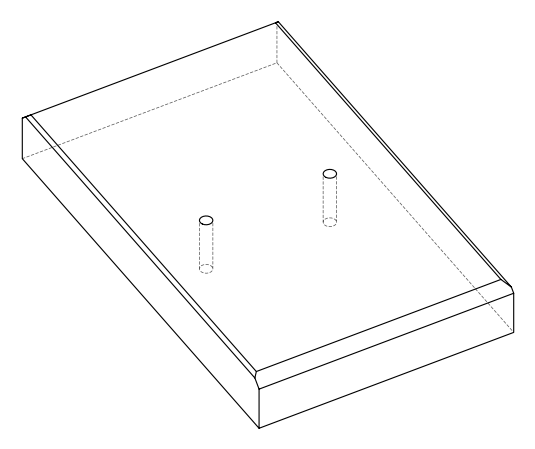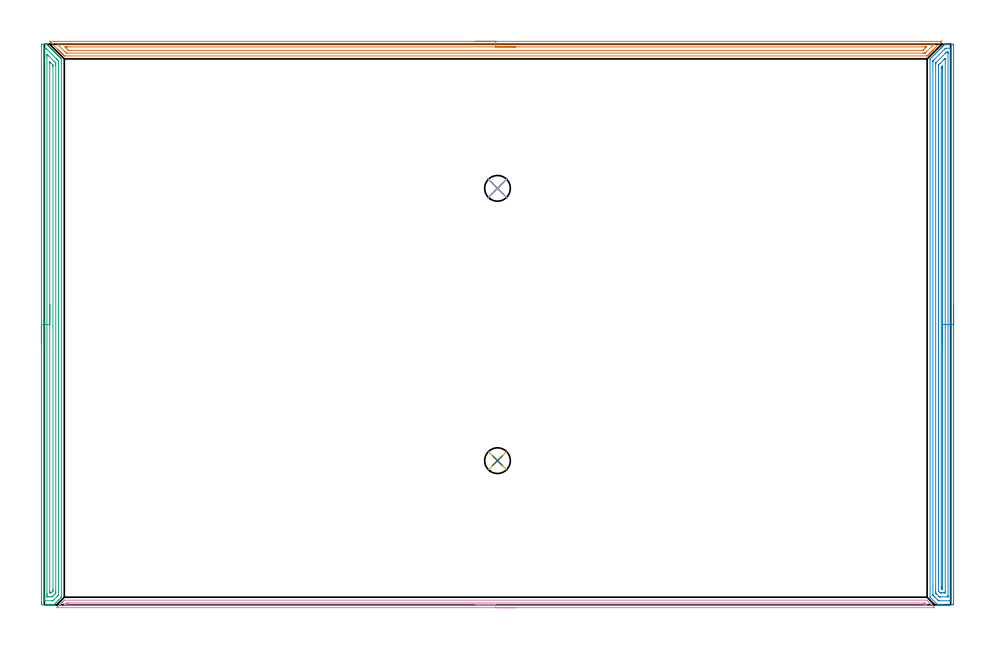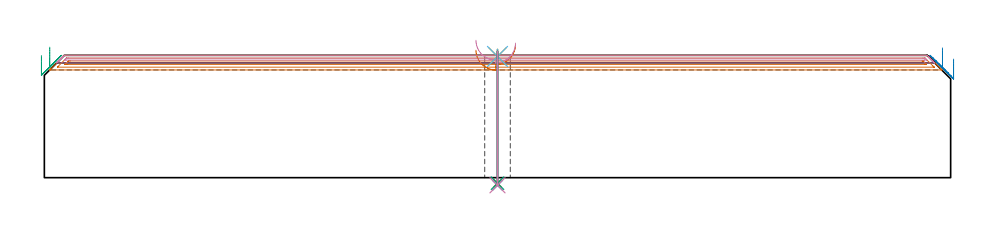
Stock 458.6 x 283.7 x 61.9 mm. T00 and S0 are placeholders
(PLAN: 10 operations, 5 tool changes, 39.8 min)
(1 AREA_MILL | FG_CHAMFER_SURFACE | UGT0205_001 | 10.87 min | 12534 mm3)
(2 AREA_MILL_1 | FG_CHAMFER_SURFACE_1 | UGT0205_001 | 11.41 min | 19848 mm3)
(3 AREA_MILL_2 | FG_CHAMFER_SURFACE_2 | UGT0205_001 | 9.19 min | 14260 mm3)
(4 AREA_MILL_3 | FG_CHAMFER_SURFACE_3 | UGT0205_001 | 7.21 min | 3167 mm3)
(5 SPOT_DRILL | STEP1HOLE | NXT0321_9005460120000 | 0.03 min | 1 mm3)
(6 SPOT_DRILL_1 | STEP1HOLE_1 | NXT0321_9005460120000 | 0.03 min | 2 mm3)
(7 DRILL_THROUGH_HOLE_INTO_CENTER | STEP1HOLE | NXT0301_042 | 0.27 min | 2421 mm3)
(8 DRILL_TO_ENLARGE_THROUGH_HOLE | STEP1HOLE | NXT0301_101 | 0.27 min | 5770 mm3)
(9 DRILL_THROUGH_HOLE_INTO_CENTER_1 | STEP1HOLE_1 | NXT0301_042 | 0.27 min | 2418 mm3)
(10 DRILL_TO_ENLARGE_THROUGH_HOLE_1 | STEP1HOLE_1 | NXT0301_101 | 0.27 min | 5766 mm3)
(TOOL UGT0205_001 | Chamfer Mill 20 x 3 x 45 deg. | D20 FL50 Z2)
(TOOL NXT0321_9005460120000 | NC Spot Drill, 142deg, 12mm, Carbide, Uncoated | D12 PA142 FL30 Z2)
(TOOL NXT0301_042 | Carbide Drill 7.1mm [860.1-0710-057A1-MM 2214] | D7.1 PA140 FL85 Z2)
(TOOL NXT0301_101 | Carbide Drill 13mm [860.1-1300-104A1-MM 2214] | D13 PA140 FL123 Z2)
(OP 1 AREA_MILL)
G17 G21 G94 G90
T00 M6
G54
G17 G0 G90 X218.4 Y285.1 S1061 M3
G43 Z71.9 H0
Z64.5
G94 G1 X218.438 Z63.628 F250.
X218.552 Z62.764
X218.741 Z61.912
X219.003 Z61.08
X219.337 Z60.274
X219.74 Z59.5
X220.208 Z58.764
X220.74 Z58.072
X221.329 Z57.429
X221.972 Z56.84
X222.664 Z56.308
X223.4 Z55.84
X224.174 Z55.437
X224.98 Z55.103
X225.812 Z54.841
X226.663 Z54.652
X227.528 Z54.538
X228.4 Z54.5
X453.873
X454.08 Y285.094 Z54.503
X454.082 Y285.093 Z54.504
X454.08 Y285.078 Z54.519
X453.618 Y284.618 Z54.982
X453.519 Y284.518 Z55.08
X453.484 Y284.484 Z55.115
X449.956 Y280.955 Z58.643
X449.911 Y280.911 Z58.688
X449.702 Y280.702 Z58.897
X449.659 Y280.658 Z58.94
X449.614 Y280.613 Z58.986
X449.406 Y280.406 Z59.193
X449.362 Y280.361 Z59.236
X449.316 Y280.315 Z59.283
X449.11 Y280.11 Z59.489
X449.065 Y280.064 Z59.533
X449.018 Y280.018 Z59.581
X448.814 Y279.813 Z59.786
X448.768 Y279.767 Z59.83
X448.72 Y279.72 Z59.879
X448.518 Y279.517 Z60.082
X448.471 Y279.47 Z60.127
X448.423 Y279.422 Z60.177
X448.222 Y279.221 Z60.378
X448.174 Y279.173 Z60.424
X448.125 Y279.125 Z60.474
X447.925 Y278.925 Z60.674
X447.877 Y278.876 Z60.721
X447.827 Y278.827 Z60.772
X447.629 Y278.629 Z60.97
X447.58 Y278.579 Z61.018
X447.53 Y278.529 Z61.07
X447.333 Y278.333 Z61.266
X447.284 Y278.282 Z61.315
X447.232 Y278.231 Z61.367
X447.12 Y278.119 Z61.479
X446.828 Y277.828 Z61.769
X446.703 Y277.705 Z61.891
X446.339 Y277.7 Z61.9
X10.461
X10.097 Y277.705 Z61.891
X9.972 Y277.827 Z61.77
X9.516 Y278.282 Z61.315
X9.467 Y278.333 Z61.266
X9.27 Y278.529 Z61.07
X9.22 Y278.579 Z61.018
X9.171 Y278.629 Z60.97
X8.973 Y278.827 Z60.772
X8.923 Y278.876 Z60.721
X8.875 Y278.925 Z60.674
X8.675 Y279.125 Z60.474
X8.626 Y279.173 Z60.424
X8.578 Y279.221 Z60.378
X8.377 Y279.422 Z60.177
X8.329 Y279.47 Z60.127
X8.282 Y279.517 Z60.082
X8.079 Y279.72 Z59.879
X8.032 Y279.767 Z59.83
X7.986 Y279.813 Z59.786
X7.782 Y280.018 Z59.581
X7.735 Y280.064 Z59.533
X7.69 Y280.109 Z59.489
X7.484 Y280.316 Z59.283
X7.438 Y280.361 Z59.236
X7.394 Y280.406 Z59.193
X7.186 Y280.613 Z58.986
X7.141 Y280.658 Z58.94
X7.098 Y280.702 Z58.897
X6.888 Y280.911 Z58.688
X6.844 Y280.955 Z58.643
X6.802 Y280.998 Z58.601
X3.281 Y284.518 Z55.08
X3.182 Y284.618 Z54.982
X3.018 Y284.782 Z54.818
X2.835 Y284.963 Z54.634
X2.72 Y285.082 Z54.515
X2.717 Y285.094 Z54.503
X2.72 Y285.099 Z54.498
X2.926 Y285.1 Z54.5
X228.4
Y283.686 Z55.914
X449.97
X450.088 Y283.684 Z55.916
X450.166 Y283.682 Z55.918
X450.216 Y283.679 Z55.921
X450.213 Y283.673 Z55.927
X450.173 Y283.627 Z55.973
X450.044 Y283.495 Z56.105
X449.911 Y283.361 Z56.239
X449.599 Y283.048 Z56.552
X446.339 Y279.788 Z59.812
X446.029 Y279.481 Z60.119
X445.715 Y279.173 Z60.427
X445.663 Y279.124 Z60.476
X445.563 Y279.118 Z60.482
X445.503 Y279.115 Z60.485
X445.445
X444.611 Y279.114 Z60.486
X11.354 Y279.115 Z60.485
X11.296 Y279.116 Z60.484
X11.179 Y279.121 Z60.479
X11.134 Y279.128 Z60.472
X11.116 Y279.141 Z60.459
X11.08 Y279.173 Z60.427
X10.461 Y279.788 Z59.812
X6.888 Y283.362 Z56.238
X6.629 Y283.627 Z55.973
X6.594 Y283.668 Z55.932
X6.588 Y283.679 Z55.921
X6.83 Y283.686 Z55.914
X228.4
Y282.272 Z57.328
X445.445 Y282.271 Z57.329
X445.912 Y282.27 Z57.33
X446.089 Y282.269 Z57.331
X446.339 Y282.264 Z57.336
Y282.25 Z57.35
Y282.241 Z57.359
X446.142 Y282.042 Z57.558
X445.946 Y281.845 Z57.755
X445.055 Y280.955 Z58.645
X444.804 Y280.704 Z58.896
X444.718 Y280.62 Z58.98
X444.648 Y280.555 Z59.045
X444.626 Y280.538 Z59.062
X444.604 Y280.535 Z59.065
X444.552 Y280.532 Z59.068
X444.086 Y280.529 Z59.071
X13.141
X12.673 Y280.53 Z59.07
X12.248 Y280.534 Z59.066
X12.191 Y280.535 Z59.065
X12.129 Y280.582 Z59.018
X12.001 Y280.706 Z58.894
X11.747 Y280.955 Z58.645
X11.354 Y281.345 Z58.255
X10.855 Y281.845 Z57.755
X10.461 Y282.244 Z57.356
X10.448 Y282.265 Z57.335
X10.461 Y282.266 Z57.334
X10.928 Y282.27 Z57.33
X11.354 Y282.271 Z57.329
X11.82 Y282.272 Z57.328
X228.4
X229.272 Z57.366
X230.136 Z57.48
X230.988 Z57.669
X231.82 Z57.932
X232.626 Z58.265
X233.4 Z58.668
X234.136 Z59.137
X234.828 Z59.668
X235.471 Z60.257
X236.06 Z60.901
X236.591 Z61.593
X237.06 Z62.328
X237.463 Z63.102
X237.797 Z63.908
X238.059 Z64.74
X238.248 Z65.592
X238.362 Z66.457
X238.4 Z67.328
G0 Z71.9
M5
M2
(OP 2 AREA_MILL_1)
G17 G21 G94 G90
T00 M6
G54
G17 G0 G90 X460.1 Y151.8 S1061 M3
G43 Z71.9 H0
Z60.
G94 G1 Y151.762 Z59.128 F250.
Y151.648 Z58.264
Y151.459 Z57.412
Y151.197 Z56.58
Y150.863 Z55.774
Y150.46 Z55.
Y149.991 Z54.264
Y149.46 Z53.572
Y148.871 Z52.929
Y148.228 Z52.34
Y147.536 Z51.809
Y146.8 Z51.34
Y146.026 Z50.937
Y145.22 Z50.603
Y144.388 Z50.341
Y143.536 Z50.152
Y142.672 Z50.038
Y141.8 Z50.
Y0.915
X460.099 Y0.621 Z50.001
X460.093 Y0.028 Z50.004
X460.092 Y0.007 Z50.006
X459.502 Y0. Z50.595
X455.042 Z55.052
X454.497 Z55.6
X454.15 Z55.946
X453.605 Z56.491
X453.258 Z56.837
X452.266 Y0.001 Z57.833
X451.994 Y0.01 Z58.103
X451.762 Y0.237 Z58.336
X448.502 Y3.498 Z61.597
X448.301 Y3.699 Z61.797
X448.206 Y3.798 Z61.892
X448.2 Y4.195 Z61.9
Y275.831
X448.205 Y276.203 Z61.891
X448.319 Y276.32 Z61.778
X448.798 Y276.8 Z61.298
X449.018 Y277.018 Z61.082
X449.69 Y277.692 Z60.406
X449.906 Y277.906 Z60.194
X450.582 Y278.584 Z59.514
X450.793 Y278.793 Z59.307
X451.474 Y279.476 Z58.622
X451.68 Y279.68 Z58.42
X452.366 Y280.368 Z57.73
X452.567 Y280.567 Z57.533
X452.596 Y280.596 Z57.504
X453.258 Y281.26 Z56.838
X453.324 Y281.325 Z56.775
X453.49 Y281.49 Z56.61
X453.555 Y281.557 Z56.541
X453.621 Y281.622 Z56.478
X453.787 Y281.788 Z56.312
X453.853 Y281.854 Z56.244
X453.918 Y281.918 Z56.181
X454.085 Y282.086 Z56.014
X454.15 Y282.152 Z55.947
X454.215 Y282.215 Z55.884
X454.383 Y282.384 Z55.716
X454.447 Y282.449 Z55.649
X454.511 Y282.512 Z55.588
X454.681 Y282.681 Z55.418
X454.745 Y282.746 Z55.352
X454.808 Y282.809 Z55.291
X454.979 Y282.979 Z55.12
X455.042 Y283.044 Z55.055
X455.229 Y283.229 Z54.871
X455.277 Y283.277 Z54.823
X455.488 Y283.489 Z54.61
X455.577 Y283.575 Z54.521
X455.61 Y283.599 Z54.487
X455.934 Y283.6 Z54.164
X456.009 Z54.09
X456.826 Z53.269
X458.065 Z52.032
X458.61 Z51.485
X459.229 Z50.866
X459.502 Y283.598 Z50.594
X460.091 Y283.593 Z50.005
X460.092 Y283.571 Z50.004
X460.098 Y282.979 Z50.002
X460.1 Y282.38 Z50.
Y141.8
X458.686 Z51.414
X458.685 Y2.255 Z51.415
X458.682 Y2.103 Z51.418
X458.679 Y2.01 Z51.421
X458.66 Y2.007 Z51.44
X458.61 Y2.004 Z51.49
X458.125 Y2. Z51.975
X452.772 Y2.001 Z57.328
X452.57 Y2.006 Z57.53
X452.47 Y2.01 Z57.63
X452.366 Y2.095 Z57.734
X452.044 Y2.408 Z58.056
X450.582 Y3.868 Z59.518
X450.256 Y4.195 Z59.844
X449.69 Y4.771 Z60.41
X449.621 Y4.864 Z60.479
X449.616 Y5.012 Z60.484
X449.615 Y5.088 Z60.485
Y275.013
X449.618 Y275.089 Z60.482
X449.621 Y275.137 Z60.479
X449.635 Y275.173 Z60.465
X449.69 Y275.234 Z60.41
X449.986 Y275.535 Z60.114
X455.642 Y281.192 Z54.458
X455.789 Y281.337 Z54.311
X455.934 Y281.477 Z54.166
X456.057 Y281.59 Z54.043
X456.176 Y281.594 Z53.924
X456.42 Y281.599 Z53.68
X458.203 Y281.6 Z51.897
X458.61 Y281.597 Z51.49
X458.667 Y281.594 Z51.433
X458.678 Y281.591 Z51.422
X458.682 Y281.522 Z51.418
X458.684 Y281.421 Z51.416
X458.686 Y281.268 Z51.414
Y281.192
Y141.8
X457.272 Z52.828
X457.271 Y4.642 Z52.829
Y4.195
X457.269 Y4.083 Z52.831
X457.266 Y4.029 Z52.834
X457.264 Y4.01 Z52.836
X457.215 Y4.007 Z52.885
X457.019 Y4.001 Z53.081
X453.258 Z56.842
X453.064 Y4.004 Z57.036
X452.934 Y4.01 Z57.166
X452.897 Y4.014 Z57.203
X452.88 Y4.027 Z57.22
X452.844 Y4.058 Z57.256
X452.705 Y4.195 Z57.395
X451.474 Y5.426 Z58.626
X451.198 Y5.708 Z58.902
X451.061 Y5.85 Z59.039
X451.035 Y5.884 Z59.065
X451.033 Y5.919 Z59.067
X451.031 Y5.982 Z59.069
X451.029 Y6.428 Z59.071
X451.028 Y6.875 Z59.072
X451.029 Y273.596 Z59.071
X451.031 Y274.044 Z59.069
X451.033 Y274.099 Z59.067
X451.035 Y274.122 Z59.065
X451.053 Y274.144 Z59.047
X451.121 Y274.219 Z58.979
X451.209 Y274.309 Z58.891
X456.119 Y279.219 Z53.981
X456.307 Y279.405 Z53.793
X456.481 Y279.57 Z53.619
X456.64 Y279.591 Z53.46
X456.826 Y279.596 Z53.274
X457.02 Y279.598 Z53.08
X457.15 Y279.596 Z52.95
X457.253 Y279.59 Z52.847
X457.266 Y279.585 Z52.834
X457.268 Y279.578 Z52.832
X457.27 Y279.554 Z52.83
X457.271 Y279.405 Z52.829
Y278.959
X457.272 Y141.8 Z52.828
X455.857 Z54.243
Y6.875
X455.852 Y6.064 Z54.248
X455.851 Y6.014 Z54.249
X455.806 Y6.01 Z54.294
X455.697 Y6.005 Z54.403
X455.479 Y6.002 Z54.621
X455.042 Y6. Z55.058
X454.132 Z55.968
X453.695 Y6.003 Z56.405
X453.477 Y6.007 Z56.623
X453.369 Y6.01 Z56.731
X453.258 Y6.102 Z56.842
X452.479 Y6.875 Z57.621
X452.454 Y6.907 Z57.646
X452.45 Y6.929 Z57.65
X452.446 Y6.978 Z57.654
X452.444 Y7.08 Z57.656
X452.443 Y7.284 Z57.657
Y7.692
Y272.257
X452.449 Y273.068 Z57.651
X452.46 Y273.1 Z57.64
X452.504 Y273.15 Z57.596
X453.325 Y273.977 Z56.775
X455.251 Y275.901 Z54.849
X455.562 Y276.203 Z54.538
X455.85 Y276.481 Z54.25
X455.857 Y275.908 Z54.243
Y275.831
Y141.8
X454.443 Z55.657
X454.442 Y8.663 Z55.658
X454.441 Y8.371 Z55.659
X454.436 Y8.076 Z55.664
X454.433 Y8.009 Z55.667
X454.398 Y8.007 Z55.702
X454.315 Y8.003 Z55.785
X454.15 Y8.002 Z55.95
X453.916 Y8.004 Z56.184
X453.87 Y8.01 Z56.23
X453.864 Y8.022 Z56.236
X453.861 Y8.058 Z56.239
X453.858 Y8.663 Z56.242
X453.857 Y8.956 Z56.243
Y271.363
X453.858 Y271.656 Z56.242
X453.862 Y271.957 Z56.238
X453.864 Y272.03 Z56.236
X453.871 Y272.061 Z56.229
X453.899 Y272.091 Z56.201
X454.055 Y272.257 Z56.045
X454.198 Y272.398 Z55.902
X454.295 Y272.488 Z55.805
X454.436 Y272.616 Z55.664
X454.438 Y272.55 Z55.662
X454.441 Y272.257 Z55.659
X454.443 Y271.964 Z55.657
Y271.363
Y141.8
Y140.928 Z55.695
Y140.063 Z55.809
Y139.212 Z55.998
Y138.38 Z56.26
Y137.574 Z56.594
Y136.8 Z56.997
Y136.064 Z57.465
Y135.372 Z57.997
Y134.729 Z58.586
Y134.14 Z59.229
Y133.608 Z59.921
Y133.14 Z60.657
Y132.737 Z61.431
Y132.403 Z62.237
Y132.141 Z63.069
Y131.952 Z63.92
Y131.838 Z64.785
Y131.8 Z65.657
G0 Z71.9
M5
M2
(OP 3 AREA_MILL_2)
G17 G21 G94 G90
T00 M6
G54
G17 G0 G90 X-1.5 Y131.8 S1061 M3
G43 Z71.9 H0
Z61.8
G94 G1 Y131.838 Z60.928 F250.
Y131.952 Z60.064
Y132.141 Z59.212
Y132.403 Z58.38
Y132.737 Z57.574
Y133.14 Z56.8
Y133.608 Z56.064
Y134.14 Z55.372
Y134.729 Z54.729
Y135.372 Z54.14
Y136.064 Z53.608
Y136.8 Z53.14
Y137.574 Z52.737
Y138.38 Z52.403
Y139.212 Z52.141
Y140.064 Z51.952
Y140.928 Z51.838
Y141.8 Z51.8
Y282.979
X-1.498 Y283.13 Z51.802
X-1.491 Y283.598 Z51.805
X-1.254 Y283.6 Z52.043
X-0.908 Z52.388
X-0.363 Z52.933
X-0.016 Z53.279
X0.801 Z54.1
X0.838 Z54.137
X1.191 Y283.599 Z54.487
X1.226 Y283.575 Z54.524
X1.607 Y283.193 Z54.907
X1.767 Y283.035 Z55.064
X1.821 Y282.979 Z55.12
X2.009 Y282.791 Z55.308
X2.064 Y282.737 Z55.361
X2.119 Y282.681 Z55.418
X2.306 Y282.495 Z55.605
X2.361 Y282.44 Z55.658
X2.417 Y282.384 Z55.716
X2.602 Y282.198 Z55.901
X2.659 Y282.143 Z55.955
X2.715 Y282.086 Z56.014
X2.899 Y281.902 Z56.198
X2.956 Y281.846 Z56.252
X3.013 Y281.788 Z56.312
X3.195 Y281.605 Z56.494
X3.253 Y281.549 Z56.55
X3.31 Y281.49 Z56.609
X3.492 Y281.309 Z56.791
X3.55 Y281.252 Z56.847
X3.608 Y281.192 Z56.907
X3.789 Y281.012 Z57.087
X3.847 Y280.954 Z57.144
X3.906 Y280.894 Z57.205
X4.085 Y280.715 Z57.384
X4.144 Y280.657 Z57.441
X4.204 Y280.597 Z57.503
X4.382 Y280.419 Z57.681
X4.442 Y280.36 Z57.738
X4.502 Y280.299 Z57.801
X4.678 Y280.122 Z57.977
X4.739 Y280.063 Z58.035
X4.8 Y280.001 Z58.099
X4.975 Y279.826 Z58.274
X5.036 Y279.766 Z58.332
X5.098 Y279.703 Z58.397
X5.271 Y279.529 Z58.57
X5.333 Y279.469 Z58.63
X5.395 Y279.405 Z58.694
X5.568 Y279.233 Z58.867
X5.63 Y279.171 Z58.927
X5.693 Y279.107 Z58.992
X5.864 Y278.936 Z59.163
X5.927 Y278.874 Z59.224
X5.991 Y278.809 Z59.29
X6.161 Y278.64 Z59.46
X6.225 Y278.577 Z59.521
X6.289 Y278.512 Z59.588
X6.457 Y278.343 Z59.756
X6.522 Y278.28 Z59.818
X6.587 Y278.214 Z59.886
X6.754 Y278.047 Z60.053
X6.819 Y277.983 Z60.115
X6.885 Y277.916 Z60.184
X7.05 Y277.75 Z60.349
X7.116 Y277.685 Z60.413
X7.182 Y277.618 Z60.481
X7.347 Y277.454 Z60.646
X7.413 Y277.388 Z60.71
X7.48 Y277.32 Z60.779
X7.643 Y277.157 Z60.942
X7.71 Y277.091 Z61.007
X7.778 Y277.022 Z61.077
X7.94 Y276.861 Z61.239
X8.008 Y276.794 Z61.304
X8.076 Y276.725 Z61.375
X8.31 Y276.49 Z61.61
X8.594 Y276.195 Z61.892
X8.6 Y275.831 Z61.9
Y4.195
Y3.805 Z61.884
X8.489 Y3.687 Z61.785
X7.208 Y2.408 Z60.507
X5.927 Y1.127 Z59.226
X4.975 Y0.174 Z58.273
X4.887 Y0.088 Z58.185
X4.807 Y0.01 Z58.103
X4.54 Y0. Z57.84
X4.244 Z57.544
X3.55 Z56.845
X2.311 Z55.608
X1.767 Z55.061
X-0.908 Y0.001 Z52.389
X-1.151 Y0.003 Z52.146
X-1.491 Y0.007 Z51.805
X-1.493 Y0.034 Z51.804
X-1.498 Y0.621 Z51.802
X-1.5 Y1.214 Z51.8
Y141.8
X-0.086 Z53.214
X-0.085 Y281.332 Z53.215
X-0.082 Y281.472 Z53.218
X-0.079 Y281.563 Z53.221
X-0.074 Y281.591 Z53.226
X-0.066 Y281.593 Z53.234
X-0.016 Y281.596 Z53.284
X0.469 Y281.599 Z53.769
X0.672 Y281.597 Z53.972
X0.722 Y281.594 Z54.022
X0.746 Y281.59 Z54.046
X0.778 Y281.562 Z54.078
X0.875 Y281.471 Z54.175
X1.158 Y281.192 Z54.458
X6.225 Y276.125 Z59.525
X6.518 Y275.831 Z59.818
X7.116 Y275.222 Z60.416
X7.179 Y275.142 Z60.479
X7.183 Y275.007 Z60.483
X7.185 Y274.937 Z60.485
Y5.088
X7.184 Y5.02 Z60.484
X7.181 Y4.949 Z60.481
X7.174 Y4.835 Z60.474
X7.116 Y4.774 Z60.416
X6.83 Y4.482 Z60.13
X6.545 Y4.195 Z59.845
X4.758 Y2.408 Z58.058
X4.6 Y2.249 Z57.9
X4.442 Y2.094 Z57.742
X4.375 Y2.033 Z57.675
X4.348 Y2.01 Z57.648
X4.32 Y2.007 Z57.62
X4.199 Y2.003 Z57.499
X3.957 Y2. Z57.257
X0.389 Y2.001 Z53.689
X-0.016 Y2.008 Z53.284
X-0.068 Y2.01 Z53.232
X-0.079 Y2.199 Z53.221
X-0.084 Y2.338 Z53.216
X-0.085 Y2.408 Z53.215
X-0.086 Y141.8 Z53.214
X1.328 Z54.628
X1.329 Y277.618 Z54.629
X1.33 Y278.056 Z54.63
X1.334 Y278.512 Z54.634
X1.335 Y278.55 Z54.635
X1.382 Y278.512 Z54.682
X1.767 Y278.132 Z55.067
X2.283 Y277.618 Z55.583
X4.964 Y274.937 Z58.264
X5.333 Y274.567 Z58.633
X5.594 Y274.304 Z58.894
X5.723 Y274.169 Z59.023
X5.753 Y274.136 Z59.053
X5.765 Y274.104 Z59.065
X5.766 Y274.044 Z59.066
X5.77 Y273.606 Z59.07
X5.771 Y273.15 Z59.071
X5.772 Y272.711 Z59.072
X5.771 Y6.875 Z59.071
X5.77 Y6.438 Z59.07
X5.766 Y5.982 Z59.066
X5.764 Y5.877 Z59.064
X5.697 Y5.804 Z58.997
X5.606 Y5.709 Z58.906
X5.333 Y5.433 Z58.633
X5.161 Y5.26 Z58.461
X4.442 Y4.541 Z57.742
X4.268 Y4.368 Z57.568
X4.093 Y4.195 Z57.393
X3.911 Y4.022 Z57.211
X3.737 Y4.007 Z57.037
X3.55 Y4.004 Z56.85
X2.853 Y4. Z56.153
X1.961 Z55.261
X1.767 Y4.001 Z55.067
X1.573 Y4.002 Z54.873
X1.443 Y4.006 Z54.743
X1.345 Y4.01 Z54.645
X1.335 Y4.05 Z54.635
X1.333 Y4.195 Z54.633
X1.33 Y4.633 Z54.63
X1.329 Y5.088 Z54.629
X1.328 Y5.528 Z54.628
Y141.8
X2.743 Z56.043
Y274.044
X2.744 Y274.4 Z56.044
X2.746 Y274.579 Z56.046
X2.749 Y274.666 Z56.049
X2.751 Y274.688 Z56.051
X2.781 Y274.659 Z56.081
X3.407 Y274.044 Z56.707
X3.55 Y273.901 Z56.85
X4.295 Y273.15 Z57.595
X4.345 Y273.095 Z57.645
X4.35 Y273.048 Z57.65
X4.353 Y272.948 Z57.653
X4.356 Y272.746 Z57.656
X4.357 Y272.341 Z57.657
Y7.769
X4.352 Y6.965 Z57.652
X4.35 Y6.922 Z57.65
X4.317 Y6.875 Z57.617
X3.935 Y6.489 Z57.235
X3.55 Y6.106 Z56.85
X3.486 Y6.046 Z56.786
X3.424 Y6.01 Z56.724
X3.318 Y6.007 Z56.618
X3.105 Y6.004 Z56.405
X2.891 Y6.006 Z56.191
X2.785 Y6.01 Z56.085
X2.749 Y6.021 Z56.049
X2.743 Y6.875 Z56.043
Y141.8
Y142.672 Z56.081
Y143.536 Z56.195
Y144.388 Z56.383
Y145.22 Z56.646
Y146.026 Z56.98
Y146.8 Z57.382
Y147.536 Z57.851
Y148.228 Z58.382
Y148.871 Z58.972
Y149.46 Z59.615
Y149.992 Z60.307
Y150.46 Z61.043
Y150.863 Z61.816
Y151.197 Z62.622
Y151.459 Z63.454
Y151.648 Z64.306
Y151.762 Z65.171
Y151.8 Z66.043
G0 Z71.9
M5
M2
(OP 4 AREA_MILL_3)
G17 G21 G94 G90
T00 M6
G54
G17 G0 G90 X238.4 Y-1.5 S1061 M3
G43 Z71.9 H0
Z68.1
G94 G1 X238.362 Z67.228 F250.
X238.248 Z66.364
X238.059 Z65.512
X237.797 Z64.68
X237.463 Z63.874
X237.06 Z63.1
X236.592 Z62.364
X236.06 Z61.672
X235.471 Z61.029
X234.828 Z60.44
X234.136 Z59.909
X233.4 Z59.44
X232.626 Z59.037
X231.82 Z58.703
X230.988 Z58.441
X230.136 Z58.252
X229.272 Z58.138
X228.4 Z58.1
X6.536
X6.319 Y-1.494 Z58.103
X6.318 Y-1.493 Z58.104
X6.319 Y-1.48 Z58.118
X6.721 Y-1.079 Z58.521
X6.864 Y-0.934 Z58.663
X6.914 Y-0.885 Z58.714
X7.112 Y-0.688 Z58.911
X7.161 Y-0.638 Z58.959
X7.212 Y-0.587 Z59.012
X7.407 Y-0.392 Z59.206
X7.457 Y-0.341 Z59.256
X7.51 Y-0.29 Z59.309
X7.703 Y-0.097 Z59.502
X7.754 Y-0.045 Z59.552
X7.808 Y0.008 Z59.607
X7.998 Y0.198 Z59.797
X8.05 Y0.252 Z59.849
X8.105 Y0.306 Z59.905
X8.293 Y0.494 Z60.093
X8.347 Y0.548 Z60.145
X8.403 Y0.603 Z60.202
X8.589 Y0.789 Z60.388
X8.643 Y0.845 Z60.442
X8.701 Y0.901 Z60.5
X8.884 Y1.084 Z60.683
X8.94 Y1.141 Z60.738
X8.998 Y1.199 Z60.798
X9.179 Y1.38 Z60.979
X9.236 Y1.438 Z61.035
X9.296 Y1.496 Z61.095
X9.475 Y1.675 Z61.274
X9.533 Y1.734 Z61.331
X10.1 Y2.301 Z61.899
X446.7
X447.267 Y1.734 Z61.331
X447.325 Y1.675 Z61.274
X447.504 Y1.496 Z61.095
X447.564 Y1.438 Z61.035
X447.621 Y1.38 Z60.979
X447.802 Y1.199 Z60.798
X447.86 Y1.141 Z60.738
X447.916 Y1.084 Z60.683
X448.099 Y0.901 Z60.5
X448.157 Y0.845 Z60.442
X448.211 Y0.789 Z60.388
X448.397 Y0.603 Z60.202
X448.453 Y0.548 Z60.145
X448.507 Y0.494 Z60.093
X448.695 Y0.306 Z59.905
X448.75 Y0.252 Z59.849
X448.802 Y0.198 Z59.797
X448.992 Y0.008 Z59.607
X449.046 Y-0.045 Z59.552
X449.098 Y-0.097 Z59.502
X449.29 Y-0.29 Z59.309
X449.343 Y-0.341 Z59.256
X449.393 Y-0.392 Z59.206
X449.588 Y-0.587 Z59.012
X449.639 Y-0.638 Z58.959
X449.688 Y-0.688 Z58.911
X449.886 Y-0.885 Z58.714
X449.936 Y-0.934 Z58.663
X450.079 Y-1.079 Z58.521
X450.183 Y-1.183 Z58.417
X450.38 Y-1.379 Z58.219
X450.481 Y-1.483 Z58.114
X450.483 Y-1.494 Z58.103
X450.481 Y-1.499 Z58.099
X450.264 Y-1.5 Z58.1
X228.4
Y-0.086 Z59.514
X11.339
X10.487 Y-0.082 Z59.518
X10.452 Y-0.08 Z59.52
X10.217 Y-0.045 Z59.555
X10.348 Y0.093 Z59.693
X10.487 Y0.235 Z59.835
X10.794 Y0.539 Z60.139
X11.107 Y0.845 Z60.445
X11.345 Y0.879 Z60.479
X11.38 Y0.882 Z60.482
X12.232 Y0.886 Z60.486
X12.273
X444.527
X445.382 Y0.882 Z60.482
X445.42 Y0.879 Z60.479
X445.693 Y0.845 Z60.445
X446.313 Y0.231 Z59.831
X446.583 Y-0.045 Z59.555
X446.348 Y-0.08 Z59.52
X446.313 Y-0.082 Z59.518
X445.461 Y-0.086 Z59.514
X445.42
X228.4
X227.528 Z59.552
X226.664 Z59.666
X225.812 Z59.855
X224.98 Z60.117
X224.174 Z60.451
X223.4 Z60.854
X222.664 Z61.323
X221.972 Z61.854
X221.329 Z62.443
X220.74 Z63.086
X220.208 Z63.779
X219.74 Z64.514
X219.337 Z65.288
X219.003 Z66.094
X218.741 Z66.926
X218.552 Z67.778
X218.438 Z68.643
X218.4 Z69.514
G0 Z71.9
M5
M2
(OP 5 SPOT_DRILL)
G17 G21 G94 G90
T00 M6
G54
G17 G0 G90 X229.3 Y72.9 S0 M3
G43 Z71.9 H0
G94 G81 G98 Z61.34 F250. R64.9
G80
M5
M2
(OP 6 SPOT_DRILL_1)
G17 G21 G94 G90
T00 M6
G54
G17 G0 G90 X229.3 Y210.7 S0 M3
G43 Z71.9 H0
G94 G81 G98 Z61.34 F250. R64.9
G80
M5
M2
(OP 7 DRILL_THROUGH_HOLE_INTO_CENTER)
G17 G21 G94 G90
T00 M6
G54
G17 G0 G90 X229.3 Y72.9 S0 M3
G43 Z71.9 H1
G94 G73 G98 Z-2.792 F250. Q6.469 R63.9
G80
M5
M2
(OP 8 DRILL_TO_ENLARGE_THROUGH_HOLE)
G17 G21 G94 G90
T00 M6
G54
G17 G0 G90 X229.3 Y72.9 S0 M3
G43 Z71.9 H1
G94 G73 G98 Z-3.866 F250. Q10.961 R63.9
G80
M5
M2
(OP 9 DRILL_THROUGH_HOLE_INTO_CENTER_1)
G17 G21 G94 G90
T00 M6
G54
G17 G0 G90 X229.3 Y210.7 S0 M3
G43 Z71.9 H1
G94 G73 G98 Z-2.792 F250. Q6.469 R63.9
G80
M5
M2
(OP 10 DRILL_TO_ENLARGE_THROUGH_HOLE_1)
G17 G21 G94 G90
T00 M6
G54
G17 G0 G90 X229.3 Y210.7 S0 M3
G43 Z71.9 H1
G94 G73 G98 Z-3.866 F250. Q10.961 R63.9
G80
M5
M2
